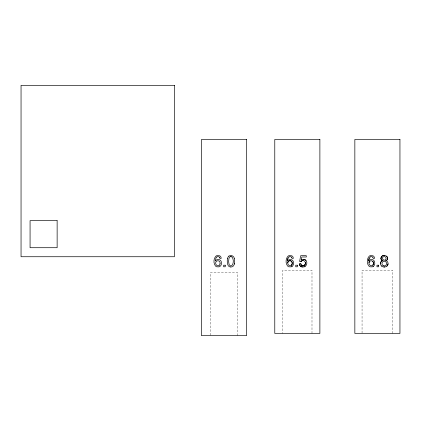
<?xml version="1.0" encoding="UTF-8"?>
<svg xmlns="http://www.w3.org/2000/svg" width="421" height="421" viewBox="0 0 421 421"><rect width="100%" height="100%" fill="white"/><g stroke="black" fill="none" stroke-linecap="round" stroke-linejoin="round"><path stroke-width="0.32" stroke-dasharray="2.1 1.58" d="M392.735 333.416L392.735 270.266L362.06 270.266L362.06 333.416M311.993 333.416L311.993 270.266L282.67 270.266L282.67 333.416M237.565 335.674L237.565 272.524L210.5 272.524L210.5 335.674"/><path stroke-width="0.63" d="M291.648 265.051A2.5 2.5 0 0 0 292.127 263.92L292.185 263.509A4.373 4.373 0 0 0 292.19 263.067L292.132 262.53A2.226 2.226 0 0 0 288.374 261.336C286.296 263.383 289.438 267.63 291.642 265.046M305.299 262.399L305.362 262.941A4.205 4.205 0 0 1 305.351 263.393L305.32 263.683A2.663 2.663 0 0 1 304.762 264.998M370.233 256.91A3.205 3.205 0 0 0 369.18 258.378L368.849 259.646A11.478 11.478 0 0 0 368.77 260.973L369.322 260.315A2.968 2.968 0 0 1 369.991 259.846L370.17 259.757A3.284 3.284 0 0 1 371.506 259.473L372.169 259.541A3.021 3.021 0 0 1 373.074 259.873L374.09 260.757A3.352 3.352 0 0 1 374.59 261.662L374.806 263.651A4.263 4.263 0 0 1 374.258 265.319L373.832 265.904A3.163 3.163 0 0 1 373.117 266.493M234.408 263.593L234.286 264.114M227.566 258.331L227.408 259.036A13.93 13.93 0 0 0 227.272 261.62L227.529 263.962L228.229 265.63A3.289 3.289 0 0 0 228.608 266.083A2.958 2.958 0 0 0 229.971 266.867L230.724 266.972M289.011 256.91A3.205 3.205 0 0 0 287.959 258.378L287.627 259.646A11.478 11.478 0 0 0 287.548 260.973L288.101 260.315A2.968 2.968 0 0 1 288.764 259.846L288.948 259.757A3.284 3.284 0 0 1 290.279 259.473L290.948 259.541A3.021 3.021 0 0 1 291.848 259.873L292.863 260.757A3.352 3.352 0 0 1 293.363 261.662L293.579 263.651A4.263 4.263 0 0 1 293.032 265.319L292.611 265.904A3.163 3.163 0 0 1 291.895 266.493M369.559 261.457C367.533 263.499 370.743 267.598 372.864 265.046A2.5 2.5 0 0 0 373.348 263.92L373.406 263.509A4.373 4.373 0 0 0 373.416 263.067L373.359 262.53A2.189 2.189 0 0 0 369.57 261.467L369.638 261.373M219.457 265.135C217.22 267.551 214.194 263.309 216.305 261.373A2.226 2.226 0 0 1 220.057 262.525L220.083 263.067A4.373 4.373 0 0 1 220.072 263.509M305.504 266.077L305.941 265.609A4.263 4.263 0 0 0 306.814 262.767L306.767 262.199A3.442 3.442 0 0 0 303.688 259.315A3.942 3.942 0 0 0 303.188 259.315M228.882 256.131C230.929 254.473 234.081 256.026 234.344 258.568M304.272 266.788L303.209 266.972A5.147 5.147 0 0 1 302.604 266.967L302.073 266.893M387.552 258.515A2.91 2.91 0 0 0 386.641 256.321A3.068 3.068 0 0 0 385.12 255.558L384.441 255.473A4.884 4.884 0 0 0 383.899 255.484L383.236 255.589A2.979 2.979 0 0 0 382.015 256.205A2.658 2.658 0 0 0 382.668 260.794M381.584 265.993A3.426 3.426 0 0 0 383.121 266.84L384.073 266.977A5.389 5.389 0 0 0 384.689 266.961L385.441 266.84A3.431 3.431 0 0 0 386.973 265.998A3.31 3.31 0 0 0 387.994 263.92A3.289 3.289 0 0 1 387.104 265.877A3.642 3.642 0 0 1 386.841 266.114M304.72 264.967A2.21 2.21 0 0 1 301.531 265.341A2.747 2.747 0 0 1 300.852 263.709L299.357 263.835L299.405 264.183M231.992 256.973C233.755 259.178 233.744 263.267 231.997 265.483A1.779 1.779 0 0 1 229.85 265.483L229.035 264.346L228.682 261.894A21.266 21.266 0 0 1 228.677 260.888L228.95 258.441L229.613 257.152A1.747 1.747 0 0 1 231.908 256.957M300.81 263.714C300.81 265.656 303.457 266.609 304.672 265.088A2.794 2.794 0 0 0 305.336 263.393M380.584 263.888L380.573 263.709A3 3 0 0 1 382.678 260.552A3.031 3.031 0 0 0 380.552 263.893A3.342 3.342 0 0 0 381.715 266.114M373.311 266.367A3.263 3.263 0 0 1 372.264 266.856L370.096 266.798A3.389 3.389 0 0 1 369.07 266.261C366.57 263.73 366.78 258.736 369.17 256.2A3.284 3.284 0 0 1 370.201 255.652L372.911 255.763A2.842 2.842 0 0 1 374.153 256.857L374.632 258.278L373.259 258.383A2.747 2.747 0 0 0 372.706 257.099M368.78 260.973A10.104 10.104 0 0 1 368.917 259.162M370.191 256.984A1.931 1.931 0 0 1 372.732 257.205M373.385 263.509A2.726 2.726 0 0 1 372.817 265.156M369.07 258.61A3.615 3.615 0 0 1 369.159 258.368M372.822 261.352A2.552 2.552 0 0 1 373.385 262.93M369.001 262.867A2.458 2.458 0 0 1 369.538 261.441M382.694 260.736A2.584 2.584 0 0 1 380.916 258.22M385.899 260.588A3.131 3.131 0 0 1 388.041 263.925M386.767 256.41A2.621 2.621 0 0 1 385.91 260.783M387.625 258.52A2.505 2.505 0 0 1 385.873 260.688M386.52 256.226A3.236 3.236 0 0 1 386.741 256.436M383.399 255.558A3.031 3.031 0 0 0 381.9 256.3A2.821 2.821 0 0 0 381.01 258.226M384.689 266.961A5.341 5.341 0 0 1 383.873 266.961M383.899 255.484A4.836 4.836 0 0 1 384.615 255.484M216.899 256.91A3.205 3.205 0 0 0 215.847 258.378L215.594 259.162A10.104 10.104 0 0 0 215.447 260.973L215.989 260.315A2.968 2.968 0 0 1 216.657 259.846L216.836 259.757A3.284 3.284 0 0 1 218.173 259.473L218.836 259.541A3.021 3.021 0 0 1 219.741 259.873L220.757 260.757A3.352 3.352 0 0 1 221.257 261.662L221.472 263.651A4.263 4.263 0 0 1 220.925 265.319L220.499 265.904A3.163 3.163 0 0 1 219.978 266.367A3.263 3.263 0 0 1 218.931 266.856L216.762 266.798A3.389 3.389 0 0 1 215.736 266.261C213.236 263.73 213.447 258.736 215.836 256.2A3.284 3.284 0 0 1 216.868 255.652L219.578 255.763A2.842 2.842 0 0 1 220.82 256.857L221.299 258.278L219.925 258.383A2.747 2.747 0 0 0 219.43 257.178M216.92 256.936A1.931 1.931 0 0 1 219.399 257.205M220.051 263.509A2.726 2.726 0 0 1 219.483 265.156M230.724 266.94A3.305 3.305 0 0 0 232.997 266.351A4.299 4.299 0 0 0 234.244 264.104M234.418 263.599A12.993 12.993 0 0 0 234.586 261.231A12.441 12.441 0 0 0 234.381 258.557M227.603 258.336A4.294 4.294 0 0 1 228.85 256.1M230.676 256.631A2.1 2.1 0 0 1 231.029 256.621M302.067 266.935A3.4 3.4 0 0 1 299.357 264.014M305.657 265.93A3.415 3.415 0 0 1 304.067 266.851M303.325 259.294A3.747 3.747 0 0 0 301.204 260.031L301.804 256.994L306.299 256.994L306.299 255.673L300.694 255.673L299.605 261.462L300.904 261.63A2.463 2.463 0 0 1 303.088 260.557M300.931 261.646A2.41 2.41 0 0 1 305.367 262.73M303.688 259.315A3.468 3.468 0 0 1 305.946 260.462M302.241 266.946A3.4 3.4 0 0 1 299.363 264.188M292.09 266.367A3.263 3.263 0 0 1 291.043 266.856L288.874 266.798A3.389 3.389 0 0 1 287.843 266.261C285.349 263.73 285.559 258.736 287.948 256.2A3.284 3.284 0 0 1 288.974 255.652L291.685 255.763A2.842 2.842 0 0 1 292.932 256.857L293.411 258.278L292.032 258.383A2.747 2.747 0 0 0 291.485 257.099M287.554 260.973A10.104 10.104 0 0 1 287.696 259.162M288.969 256.984A1.931 1.931 0 0 1 291.511 257.205M292.163 263.509A2.726 2.726 0 0 1 291.59 265.156M287.848 258.61A3.615 3.615 0 0 1 287.938 258.368M292.163 262.93A2.552 2.552 0 0 0 291.595 261.352A2.189 2.189 0 0 0 288.348 261.467M287.78 262.867A2.458 2.458 0 0 1 288.317 261.441M174.415 85.326L21.05 85.326L21.05 256.736L174.415 256.736L174.415 85.326M246.585 139.456L201.48 139.456L201.48 335.674L246.585 335.674L246.585 139.456M319.886 139.456L274.776 139.456L274.776 333.416L319.886 333.416L319.886 139.456M399.95 139.456L354.845 139.456L354.845 333.416L399.95 333.416L399.95 139.456M57.135 220.651L30.07 220.651L30.07 247.711L57.135 247.711L57.135 220.651M225.23 265.209L223.651 265.209L223.651 266.788L225.23 266.788L225.23 265.209M297.337 265.209L295.763 265.209L295.763 266.788L297.337 266.788L297.337 265.209M378.563 265.209L376.984 265.209L376.984 266.788L378.563 266.788L378.563 265.209M383.099 265.556A2.326 2.326 0 0 0 386.615 263.583A2.326 2.326 0 0 0 383.147 261.525A2.326 2.326 0 0 0 383.099 265.556M383.336 259.946A1.831 1.831 0 0 0 386.099 258.41A1.831 1.831 0 0 0 383.384 256.784A1.831 1.831 0 0 0 383.336 259.946"/></g></svg>
